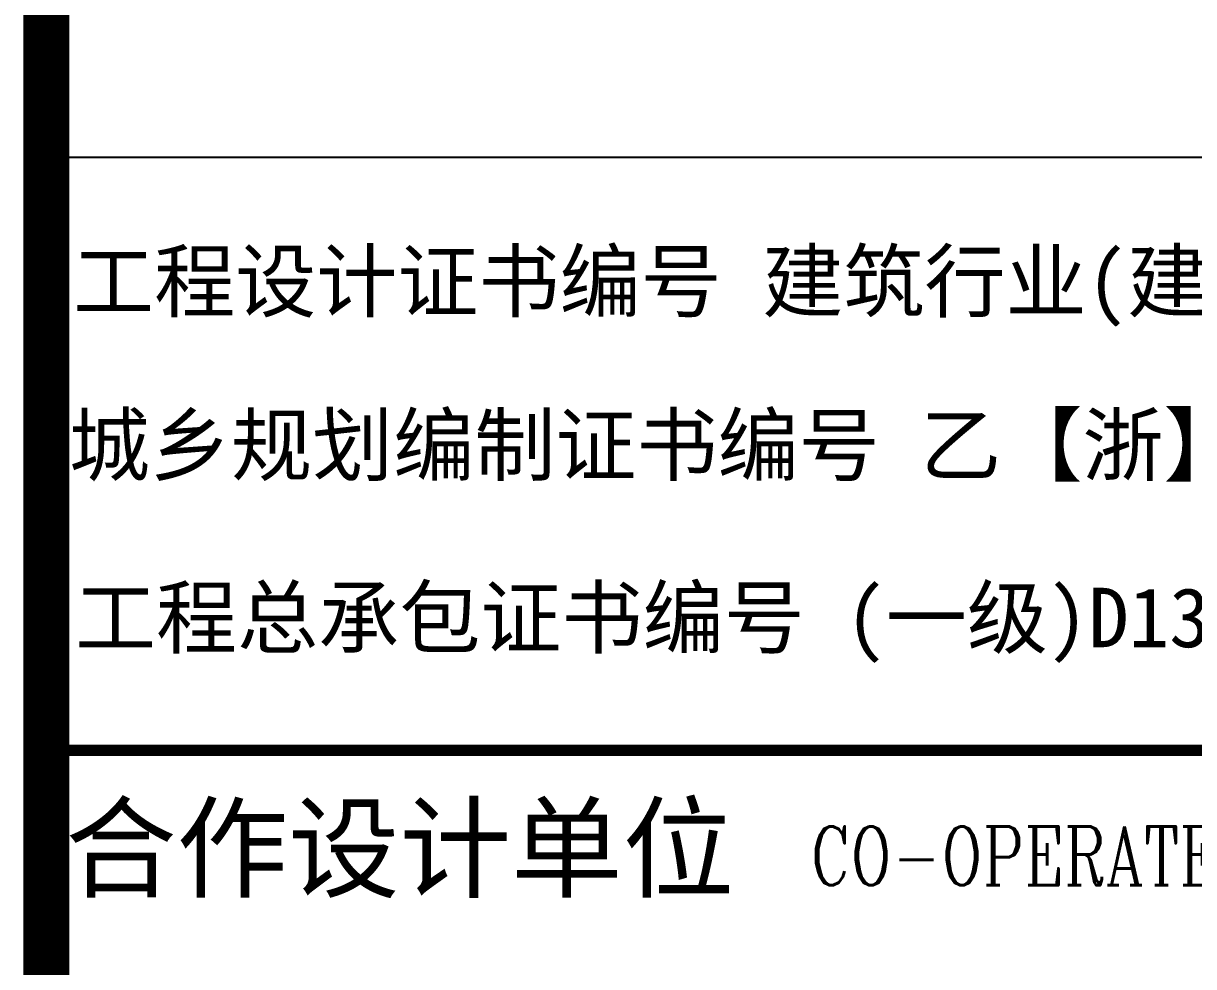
# Model space of a CAD drawing. Extents: x -138012 to 2129925, y -311560 to 0.
# Drawn here: x 1070612 to 1074190, y -145326 to -142441 of the extents above; entities that cross this region are included whole.
import ezdxf

# ---------------------------------------------------------------- set-up
doc = ezdxf.new("R2010")
doc.units = 0
doc.header["$LTSCALE"] = 1000
doc.header["$MEASUREMENT"] = 0
doc.layers.add('TEXT', color=7, linetype='CONTINUOUS')
doc.layers.add('图框', color=4, linetype='CONTINUOUS')
doc.styles.add('iIcon2', font='')
doc.styles.add('MIMI-TKWZ', font='romanc.shx', dxfattribs={"width": 0.75, "oblique": 15, "bigfont": 'bigfont.shx'})
doc.styles.get('iIcon2').set_extended_font_data('SimSun')

# ---------------------------------------------------------------- blocks, each defined once
blk = doc.blocks.new('65464563')
at = {"layer": '图框'}
blk.add_line((1019536.6, 30552.1), (1026036.6, 30552.1), dxfattribs=at)
at = {"layer": '图框', "const_width": 140}
blk.add_lwpolyline([(1026037.3, 37637.7), (1019537.3, 37637.7), (1019537.3, -44462.3), (1026037.3, -44462.3)], close=True, dxfattribs=at)
at = {"layer": '图框', "const_width": 35}
blk.add_lwpolyline([(1019537.3, 28737.7), (1026037.3, 28737.7)], dxfattribs=at)
at = {"layer": '图框', "style": 'iIcon2'}
for s, height, p in [('工程设计证书编号 建筑行业(建筑工程)甲级A133015851', 181.8, (1019619, 30081.8)), ('城乡规划编制证书编号 乙【浙】城规编 142098', 181.8, (1019606.2, 29580.9)), ('工程总承包证书编号 (一级)D133050533', 181.8, (1019625, 29053.2)), ('合作设计单位', 250, (1019594.7, 28313.9))]:
    blk.add_text(s, height=height, dxfattribs=at).set_placement(p)
at = {"layer": '图框', "style": 'MIMI-TKWZ', "width": 0.75}
blk.add_text('CO-OPERATED WITH', height=180, dxfattribs=at).set_placement((1021874.3, 28325.3))

msp = doc.modelspace()

# ---------------------------------------------------------------- block references
at = {"layer": 'TEXT'}
msp.add_blockref('65464563', (51144.835, -173402.167), dxfattribs=at)

doc.saveas('drawing.dxf')
